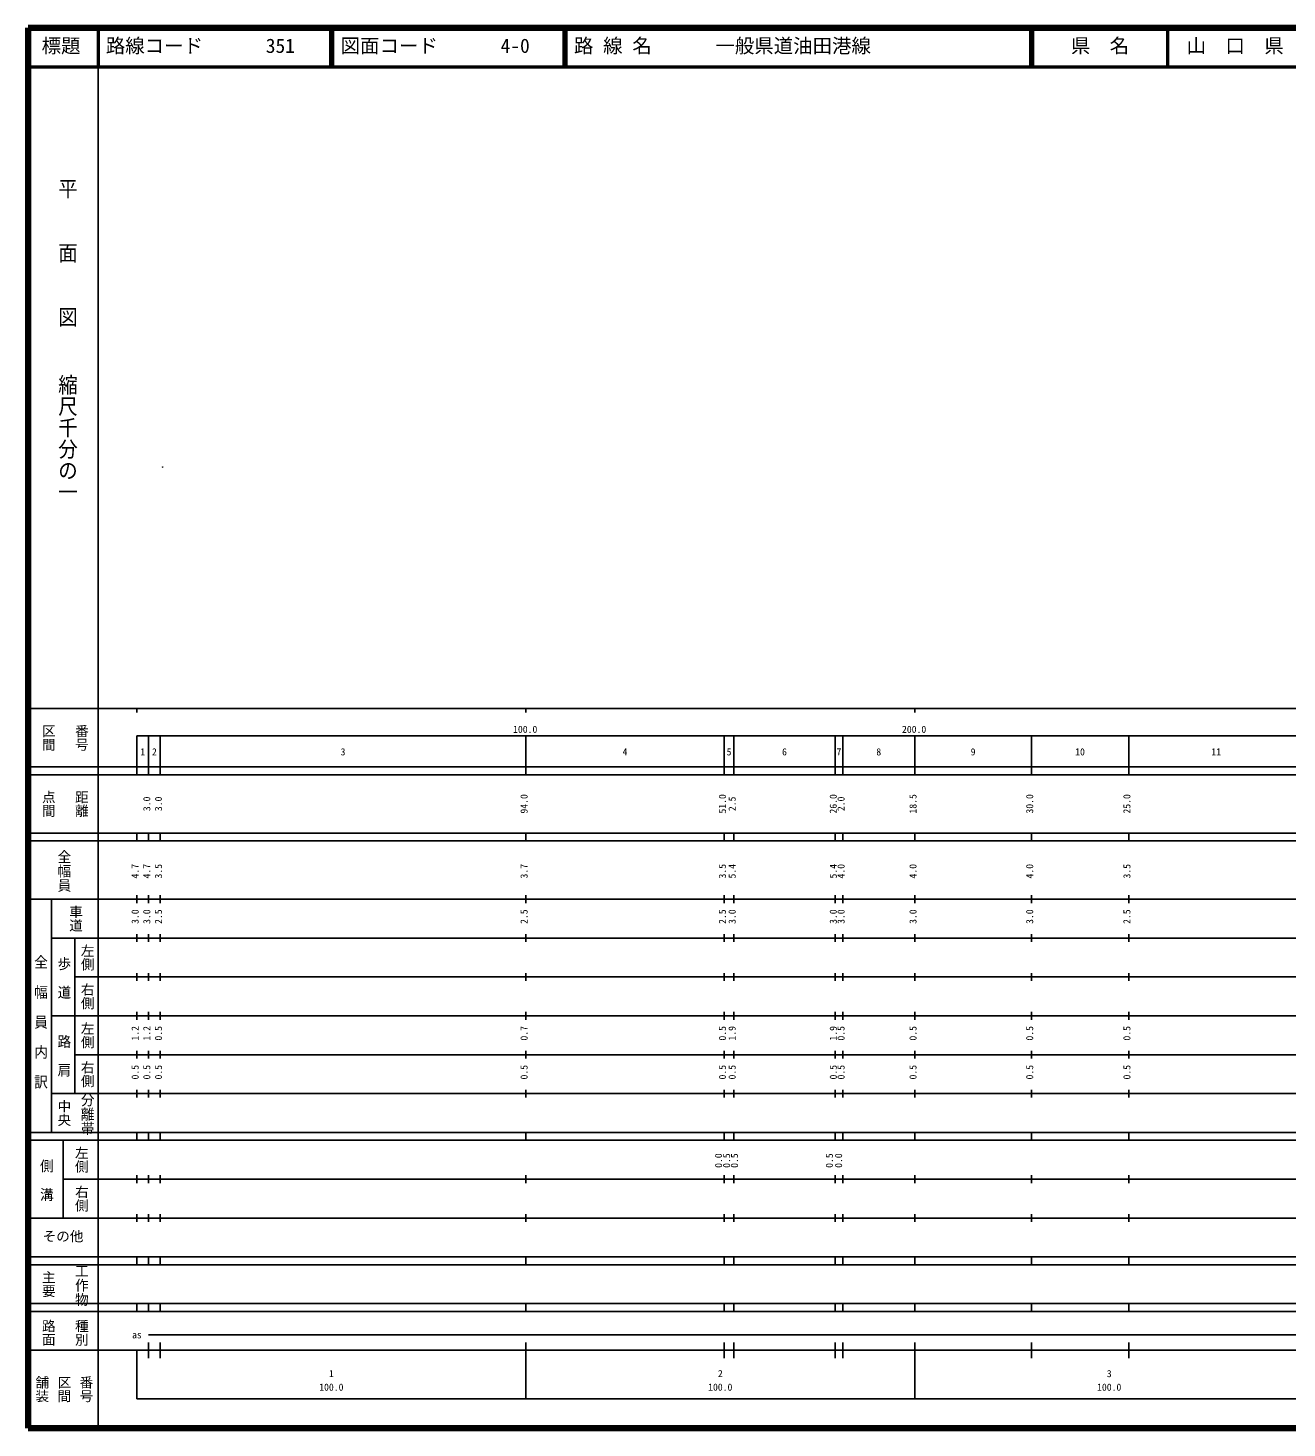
# Model space of a CAD drawing. Units: millimetres on the paper. Extents: x 40 to 680, y 20 to 380.
# Drawn here: x 40 to 363.7, y 20 to 380 of the extents above; entities that cross this region are included whole.
import ezdxf
from ezdxf.enums import TextEntityAlignment as Align

# ---------------------------------------------------------------- set-up
doc = ezdxf.new("R2010")
doc.units = ezdxf.units.MM
for name, color, linetype, lineweight in [('M-BMK-HTXT', 7, 'Continuous', 13), ('M-TTL', 2, 'Continuous', 140), ('M-TTL-BAND', 7, 'Continuous', 25), ('M-TTL-LINE', 7, 'Continuous', 50)]:
    doc.layers.add(name, color=color, linetype=linetype, lineweight=lineweight)
doc.layers.add('M-TTL-TXT', color=7, linetype='Continuous')
doc.styles.add('@ＭＳ ゴシック', font='')
doc.styles.add('ＭＳ ゴシック', font='')
doc.styles.get('@ＭＳ ゴシック').set_extended_font_data('@MS Gothic')
doc.styles.get('ＭＳ ゴシック').set_extended_font_data('MS Gothic')

msp = doc.modelspace()

# ---------------------------------------------------------------- linework, layer by layer
at = {"layer": 'M-BMK-HTXT'}
for radius in [0.0313, 0.025, 0.0188, 0.0125, 0.0063]:
    msp.add_circle((74.645, 267.093), radius, dxfattribs=at)
at = {"layer": 'M-TTL'}
for p, q in [((40, 380), (40, 20)), ((680, 380), (40, 380)), ((40, 20), (680, 20))]:
    msp.add_line(p, q, dxfattribs=at)
at = {"layer": 'M-TTL-BAND'}
for p, q in [((58, 370), (58, 20)), ((40, 205), (579, 205)), ((68, 205), (68, 204)), ((168, 205), (168, 204)), ((268, 205), (268, 204)), ((68, 198), (579, 198)), ((68, 198), (68, 188)), ((71, 188), (71, 198)), ((74, 188), (74, 198)), ((168, 188), (168, 198)), ((219, 188), (219, 198)), ((221.5, 188), (221.5, 198)), ((247.5, 188), (247.5, 198)), ((249.5, 188), (249.5, 198)), ((268, 188), (268, 198)), ((298, 188), (298, 198)), ((323, 188), (323, 198)), ((40, 190), (579, 190)), ((40, 188), (579, 188)), ((40, 173), (579, 173)), ((68, 171), (68, 173)), ((71, 171), (71, 173)), ((74, 171), (74, 173)), ((168, 171), (168, 173)), ((219, 171), (219, 173)), ((221.5, 171), (221.5, 173)), ((247.5, 171), (247.5, 173)), ((249.5, 171), (249.5, 173)), ((268, 171), (268, 173)), ((298, 171), (298, 173)), ((323, 171), (323, 173)), ((40, 171), (579, 171)), ((40, 156), (579, 156)), ((46, 96), (46, 156)), ((68, 155), (68, 157)), ((71, 155), (71, 157)), ((74, 155), (74, 157)), ((168, 155), (168, 157)), ((219, 155), (219, 157)), ((221.5, 155), (221.5, 157)), ((247.5, 155), (247.5, 157)), ((249.5, 155), (249.5, 157)), ((268, 155), (268, 157)), ((298, 155), (298, 157)), ((323, 155), (323, 157)), ((46, 146), (579, 146)), ((52, 146), (52, 106)), ((68, 145), (68, 147)), ((71, 145), (71, 147)), ((74, 145), (74, 147)), ((168, 145), (168, 147)), ((219, 145), (219, 147)), ((221.5, 145), (221.5, 147)), ((247.5, 145), (247.5, 147)), ((249.5, 145), (249.5, 147)), ((268, 145), (268, 147)), ((298, 145), (298, 147)), ((323, 145), (323, 147)), ((68, 135), (68, 137)), ((71, 135), (71, 137)), ((74, 135), (74, 137)), ((168, 135), (168, 137)), ((219, 135), (219, 137)), ((221.5, 135), (221.5, 137)), ((247.5, 135), (247.5, 137)), ((249.5, 135), (249.5, 137)), ((268, 135), (268, 137)), ((298, 135), (298, 137)), ((323, 135), (323, 137)), ((52, 136), (579, 136)), ((46, 126), (579, 126)), ((68, 125), (68, 127)), ((71, 125), (71, 127)), ((74, 125), (74, 127)), ((168, 125), (168, 127)), ((219, 125), (219, 127)), ((221.5, 125), (221.5, 127)), ((247.5, 125), (247.5, 127)), ((249.5, 125), (249.5, 127)), ((268, 125), (268, 127)), ((298, 125), (298, 127)), ((323, 125), (323, 127)), ((52, 116), (579, 116)), ((68, 115), (68, 117)), ((71, 115), (71, 117)), ((74, 115), (74, 117)), ((168, 115), (168, 117)), ((219, 115), (219, 117)), ((221.5, 115), (221.5, 117)), ((247.5, 115), (247.5, 117)), ((249.5, 115), (249.5, 117)), ((268, 115), (268, 117)), ((298, 115), (298, 117)), ((323, 115), (323, 117)), ((46, 106), (579, 106)), ((68, 105), (68, 107)), ((71, 105), (71, 107)), ((74, 105), (74, 107)), ((168, 105), (168, 107)), ((219, 105), (219, 107)), ((221.5, 105), (221.5, 107)), ((247.5, 105), (247.5, 107)), ((249.5, 105), (249.5, 107)), ((268, 105), (268, 107)), ((298, 105), (298, 107)), ((323, 105), (323, 107)), ((40, 96), (579, 96)), ((40, 94), (579, 94)), ((49, 94), (49, 74)), ((68, 94), (68, 96)), ((71, 94), (71, 96)), ((74, 94), (74, 96)), ((168, 94), (168, 96)), ((219, 94), (219, 96)), ((221.5, 94), (221.5, 96)), ((247.5, 94), (247.5, 96)), ((249.5, 94), (249.5, 96)), ((268, 94), (268, 96)), ((298, 94), (298, 96)), ((323, 94), (323, 96)), ((49, 84), (579, 84)), ((68, 83), (68, 85)), ((71, 83), (71, 85)), ((74, 83), (74, 85)), ((168, 83), (168, 85)), ((219, 83), (219, 85)), ((221.5, 83), (221.5, 85)), ((247.5, 83), (247.5, 85)), ((249.5, 83), (249.5, 85)), ((268, 83), (268, 85)), ((298, 83), (298, 85)), ((323, 83), (323, 85)), ((40, 74), (579, 74)), ((68, 73), (68, 75)), ((71, 73), (71, 75)), ((74, 73), (74, 75)), ((168, 73), (168, 75)), ((219, 73), (219, 75)), ((221.5, 73), (221.5, 75)), ((247.5, 73), (247.5, 75)), ((249.5, 73), (249.5, 75)), ((268, 73), (268, 75)), ((298, 73), (298, 75)), ((323, 73), (323, 75)), ((40, 64), (579, 64)), ((40, 62), (579, 62)), ((68, 62), (68, 64)), ((71, 62), (71, 64)), ((74, 62), (74, 64)), ((168, 62), (168, 64)), ((219, 62), (219, 64)), ((221.5, 62), (221.5, 64)), ((247.5, 62), (247.5, 64)), ((249.5, 62), (249.5, 64)), ((268, 62), (268, 64)), ((298, 62), (298, 64)), ((323, 62), (323, 64)), ((40, 52), (579, 52)), ((68, 50), (68, 52)), ((71, 50), (71, 52)), ((74, 50), (74, 52)), ((168, 50), (168, 52)), ((219, 50), (219, 52)), ((221.5, 50), (221.5, 52)), ((247.5, 50), (247.5, 52)), ((249.5, 50), (249.5, 52)), ((268, 50), (268, 52)), ((298, 50), (298, 52)), ((323, 50), (323, 52)), ((40, 50), (579, 50)), ((71, 44), (565, 44)), ((40, 40), (579, 40)), ((68, 40), (68, 27.5)), ((71, 38), (71, 42)), ((74, 38), (74, 42)), ((168, 27.5), (168, 42)), ((219, 38), (219, 42)), ((221.5, 38), (221.5, 42)), ((247.5, 38), (247.5, 42)), ((249.5, 38), (249.5, 42)), ((268, 27.5), (268, 42)), ((298, 38), (298, 42)), ((323, 38), (323, 42)), ((68, 27.5), (579, 27.5))]:
    msp.add_line(p, q, dxfattribs=at)
at = {"layer": 'M-TTL-LINE'}
for p, q in [((58, 380), (58, 370)), ((117.75, 380), (117.75, 370)), ((118.25, 380), (118.25, 370)), ((177.75, 380), (177.75, 370)), ((178.25, 380), (178.25, 370)), ((297.75, 380), (297.75, 370)), ((298.25, 380), (298.25, 370)), ((333, 380), (333, 370)), ((40, 370), (680, 370))]:
    msp.add_line(p, q, dxfattribs=at)

# ---------------------------------------------------------------- texts
at = {"layer": 'M-TTL-BAND', "style": '@ＭＳ ゴシック'}
for s, height, width, p in [('平\u3000\u3000面\u3000\u3000図', 3.666, 1.1, (47.277, 341.475)), ('縮尺千分の一', 3.666, 1.1, (47.277, 291.03)), ('全幅員', 2.566, 1.05, (47.25, 168.75)), ('全\u3000幅\u3000員\u3000内\u3000訳', 2.566, 1.1, (41.25, 141.75)), ('歩\u3000道', 2.566, 1.05, (47.25, 141.25)), ('路\u3000肩', 2.566, 1.05, (47.25, 121.25)), ('分離帯', 2.566, 1.05, (53.25, 106.25)), ('側\u3000溝', 2.566, 1.05, (42.75, 89.25)), ('工作物', 2.566, 1.05, (51.75, 62.25))]:
    msp.add_text(s, height=height, rotation=270, dxfattribs=dict(at, width=width)).set_placement(p, align=Align.BOTTOM_LEFT)
at = {"layer": 'M-TTL-BAND'}
for s, height, rotation, style, p in [('区間', 2.566, 270, '@ＭＳ ゴシック', (43.25, 201)), ('番号', 2.566, 270, '@ＭＳ ゴシック', (51.75, 201)), ('点間', 2.566, 270, '@ＭＳ ゴシック', (43.25, 184)), ('距離', 2.566, 270, '@ＭＳ ゴシック', (51.75, 184)), ('3.0', 1.833, 90, 'ＭＳ ゴシック', (72, 178.625)), ('3.0', 1.833, 90, 'ＭＳ ゴシック', (75, 178.625)), ('94.0', 1.833, 90, 'ＭＳ ゴシック', (169, 178)), ('51.0', 1.833, 90, 'ＭＳ ゴシック', (220, 178)), ('2.5', 1.833, 90, 'ＭＳ ゴシック', (222.5, 178.625)), ('26.0', 1.833, 90, 'ＭＳ ゴシック', (248.5, 178)), ('2.0', 1.833, 90, 'ＭＳ ゴシック', (250.5, 178.625)), ('18.5', 1.833, 90, 'ＭＳ ゴシック', (269, 178)), ('30.0', 1.833, 90, 'ＭＳ ゴシック', (299, 178)), ('25.0', 1.833, 90, 'ＭＳ ゴシック', (324, 178)), ('4.7', 1.833, 90, 'ＭＳ ゴシック', (69, 161.299)), ('4.7', 1.833, 90, 'ＭＳ ゴシック', (72, 161.299)), ('3.5', 1.833, 90, 'ＭＳ ゴシック', (75, 161.299)), ('3.7', 1.833, 90, 'ＭＳ ゴシック', (169, 161.299)), ('3.5', 1.833, 90, 'ＭＳ ゴシック', (220, 161.299)), ('5.4', 1.833, 90, 'ＭＳ ゴシック', (222.5, 161.299)), ('5.4', 1.833, 90, 'ＭＳ ゴシック', (248.5, 161.299)), ('4.0', 1.833, 90, 'ＭＳ ゴシック', (250.5, 161.299)), ('4.0', 1.833, 90, 'ＭＳ ゴシック', (269, 161.299)), ('4.0', 1.833, 90, 'ＭＳ ゴシック', (299, 161.299)), ('3.5', 1.833, 90, 'ＭＳ ゴシック', (324, 161.299)), ('車道', 2.566, 270, '@ＭＳ ゴシック', (50.25, 154.5)), ('3.0', 1.833, 90, 'ＭＳ ゴシック', (69, 149.625)), ('3.0', 1.833, 90, 'ＭＳ ゴシック', (72, 149.625)), ('2.5', 1.833, 90, 'ＭＳ ゴシック', (75, 149.625)), ('2.5', 1.833, 90, 'ＭＳ ゴシック', (169, 149.625)), ('2.5', 1.833, 90, 'ＭＳ ゴシック', (220, 149.625)), ('3.0', 1.833, 90, 'ＭＳ ゴシック', (222.5, 149.625)), ('3.0', 1.833, 90, 'ＭＳ ゴシック', (248.5, 149.625)), ('3.0', 1.833, 90, 'ＭＳ ゴシック', (250.5, 149.625)), ('3.0', 1.833, 90, 'ＭＳ ゴシック', (269, 149.625)), ('3.0', 1.833, 90, 'ＭＳ ゴシック', (299, 149.625)), ('2.5', 1.833, 90, 'ＭＳ ゴシック', (324, 149.625)), ('左側', 2.566, 270, '@ＭＳ ゴシック', (53.25, 144.5)), ('右側', 2.566, 270, '@ＭＳ ゴシック', (53.25, 134.5)), ('左側', 2.566, 270, '@ＭＳ ゴシック', (53.25, 124.5)), ('1.2', 1.833, 90, 'ＭＳ ゴシック', (69, 119.625)), ('1.2', 1.833, 90, 'ＭＳ ゴシック', (72, 119.625)), ('0.5', 1.833, 90, 'ＭＳ ゴシック', (75, 119.625)), ('0.7', 1.833, 90, 'ＭＳ ゴシック', (169, 119.625)), ('0.5', 1.833, 90, 'ＭＳ ゴシック', (220, 119.625)), ('1.9', 1.833, 90, 'ＭＳ ゴシック', (222.5, 119.625)), ('1.9', 1.833, 90, 'ＭＳ ゴシック', (248.5, 119.625)), ('0.5', 1.833, 90, 'ＭＳ ゴシック', (250.5, 119.625)), ('0.5', 1.833, 90, 'ＭＳ ゴシック', (269, 119.625)), ('0.5', 1.833, 90, 'ＭＳ ゴシック', (299, 119.625)), ('0.5', 1.833, 90, 'ＭＳ ゴシック', (324, 119.625)), ('右側', 2.566, 270, '@ＭＳ ゴシック', (53.25, 114.5)), ('0.5', 1.833, 90, 'ＭＳ ゴシック', (69, 109.625)), ('0.5', 1.833, 90, 'ＭＳ ゴシック', (72, 109.625)), ('0.5', 1.833, 90, 'ＭＳ ゴシック', (75, 109.625)), ('0.5', 1.833, 90, 'ＭＳ ゴシック', (169, 109.625)), ('0.5', 1.833, 90, 'ＭＳ ゴシック', (220, 109.625)), ('0.5', 1.833, 90, 'ＭＳ ゴシック', (222.5, 109.625)), ('0.5', 1.833, 90, 'ＭＳ ゴシック', (248.5, 109.625)), ('0.5', 1.833, 90, 'ＭＳ ゴシック', (250.5, 109.625)), ('0.5', 1.833, 90, 'ＭＳ ゴシック', (269, 109.625)), ('0.5', 1.833, 90, 'ＭＳ ゴシック', (299, 109.625)), ('0.5', 1.833, 90, 'ＭＳ ゴシック', (324, 109.625)), ('中央', 2.566, 270, '@ＭＳ ゴシック', (47.25, 104.5)), ('左側', 2.566, 270, '@ＭＳ ゴシック', (51.75, 92.5)), ('0.0', 1.833, 90, 'ＭＳ ゴシック', (219, 86.889)), ('0.5', 1.833, 90, 'ＭＳ ゴシック', (221.07, 86.889)), ('0.5', 1.833, 90, 'ＭＳ ゴシック', (223.1, 86.889)), ('0.5', 1.833, 90, 'ＭＳ ゴシック', (247.5, 86.889)), ('0.0', 1.833, 90, 'ＭＳ ゴシック', (249.87, 86.889)), ('右側', 2.566, 270, '@ＭＳ ゴシック', (51.75, 82.5)), ('主要', 2.566, 270, '@ＭＳ ゴシック', (43.25, 60.5)), ('路面', 2.566, 270, '@ＭＳ ゴシック', (43.25, 48)), ('種別', 2.566, 270, '@ＭＳ ゴシック', (51.75, 48)), ('舗装', 2.566, 270, '@ＭＳ ゴシック', (41.583, 33.5)), ('区間', 2.566, 270, '@ＭＳ ゴシック', (47.25, 33.5)), ('番号', 2.566, 270, '@ＭＳ ゴシック', (52.917, 33.5))]:
    msp.add_text(s, height=height, rotation=rotation, dxfattribs=dict(at, style=style)).set_placement(p, align=Align.BOTTOM_LEFT)
at = {"layer": 'M-TTL-BAND', "style": 'ＭＳ ゴシック'}
for s, height, p in [('100.0', 1.833, (164.719, 198.195)), ('200.0', 1.833, (264.719, 198.195)), ('1', 1.833, (68.875, 192.405)), ('2', 1.833, (71.875, 192.405)), ('3', 1.833, (120.375, 192.405)), ('4', 1.833, (192.875, 192.405)), ('5', 1.833, (219.625, 192.405)), ('6', 1.833, (233.875, 192.405)), ('7', 1.833, (247.875, 192.405)), ('8', 1.833, (258.125, 192.405)), ('9', 1.833, (282.375, 192.405)), ('10', 1.833, (309.25, 192.405)), ('11', 1.833, (344.25, 192.405)), ('その他', 2.566, (43.75, 67.25)), ('as', 1.833, (66.75, 42.5)), ('1', 1.833, (117.375, 32.523)), ('2', 1.833, (217.375, 32.523)), ('3', 1.833, (317.375, 32.523)), ('100.0', 1.833, (114.875, 29.033)), ('100.0', 1.833, (214.875, 29.033)), ('100.0', 1.833, (314.875, 29.033))]:
    msp.add_text(s, height=height, dxfattribs=at).set_placement(p, align=Align.BOTTOM_LEFT)
at = {"layer": 'M-TTL-TXT', "style": 'ＭＳ ゴシック'}
for s, p in [('標題', (43.5, 372.5)), ('路線コード', (60, 372.5)), ('351', (101.142, 372.5)), ('図面コード', (120.38, 372.5)), ('4-0', (161.521, 372.5)), ('路 線 名', (180.38, 372.5)), ('一般県道油田港線', (216.734, 372.5)), ('県\u3000名', (308.125, 372.5)), ('山\u3000口\u3000県', (337.875, 372.5))]:
    msp.add_text(s, height=3.666, dxfattribs=at).set_placement(p, align=Align.BOTTOM_LEFT)

doc.saveas('drawing.dxf')
